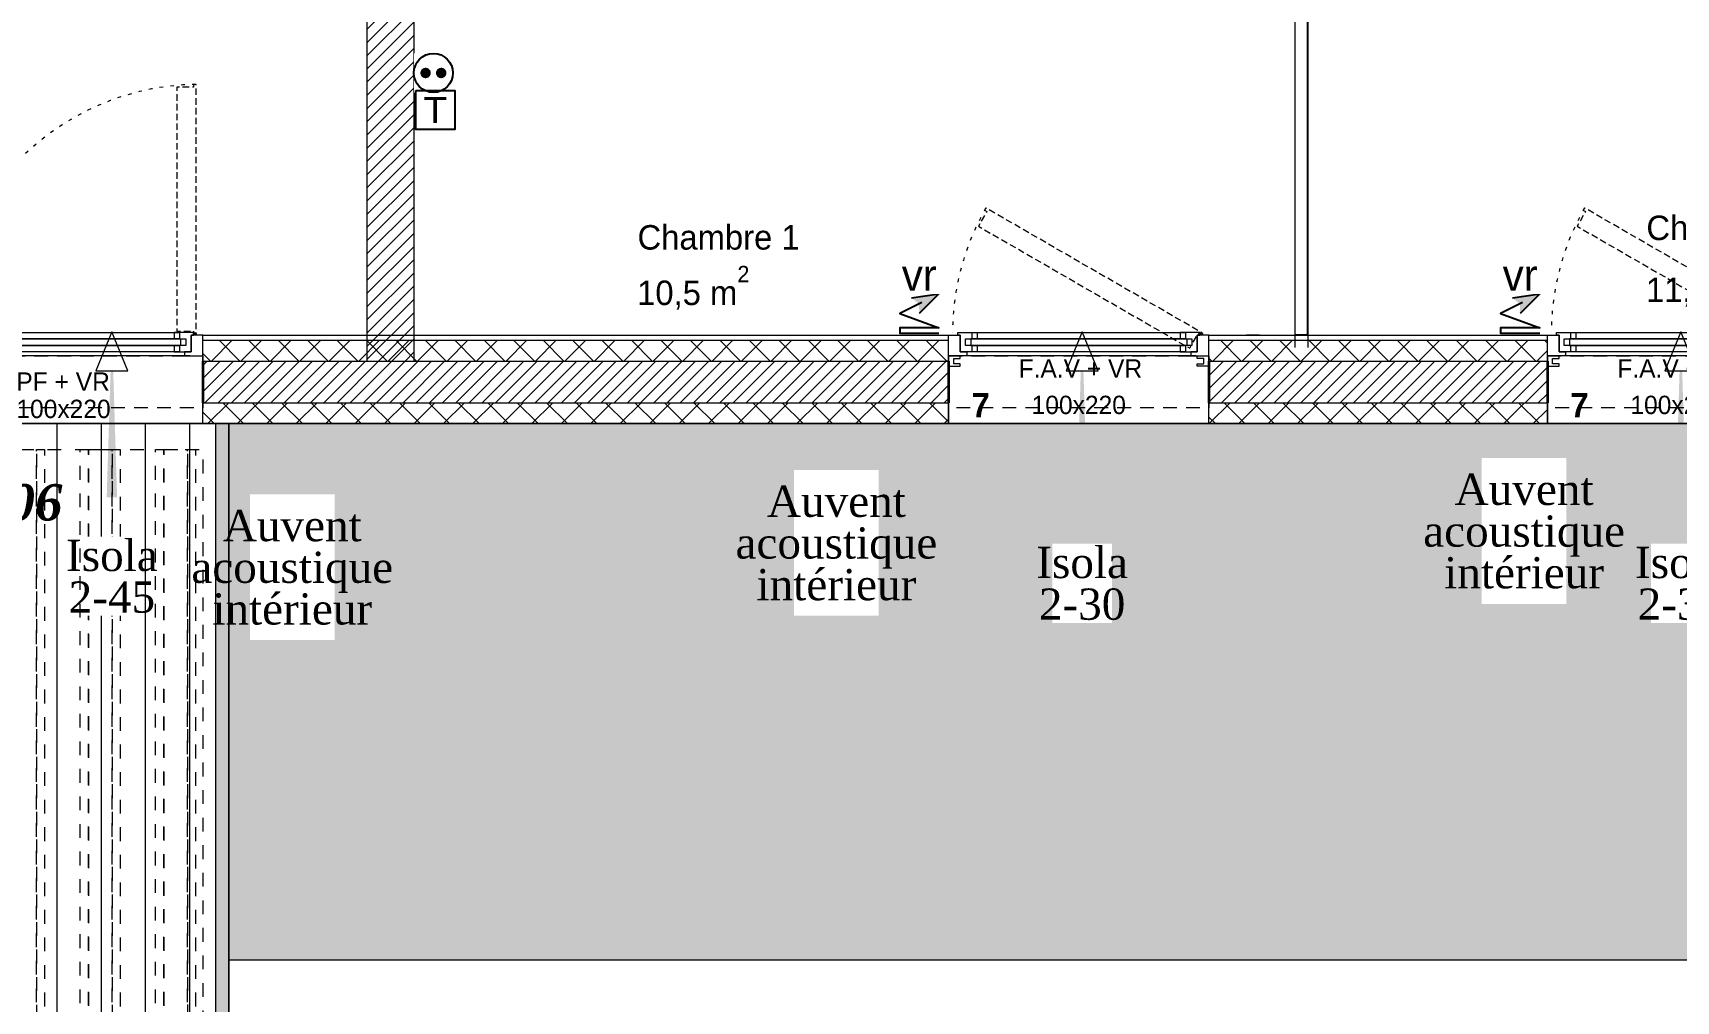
# Model space of a CAD drawing. Header units: centimetres. Extents: x 2738 to 7810, y 2495 to 5758.
# Drawn here: x 5057 to 5688, y 3296 to 3667 of the extents above; entities that cross this region are included whole.
import ezdxf

# ---------------------------------------------------------------- set-up
doc = ezdxf.new("R2010")
doc.units = ezdxf.units.CM
doc.header["$LTSCALE"] = 12.7
for name, pattern in [('Style de ligne -14', [0.295276, 0.19685, -0.098425]), ('Style de ligne -17', [0.694444, 0.41656, -0.277884]), ('Style de ligne -18', [0.328084, 0.109361, -0.218723]), ('VW-01', [0.83312, 0.41656, -0.41656])]:
    doc.linetypes.add(name, pattern=pattern)
for name, color, linetype, lineweight in [('B amÈnagement intÈrieur', 7, 'Continuous', 5), ('B aménagement intérieur', 7, 'Continuous', 5), ('B GÈnÈral', 7, 'Continuous', 5), ('B Général', 7, 'Continuous', 5), ('C ANNOTATIONS-prestations', 7, 'Continuous', 5), ('C ANNOTATIONS-texte', 7, 'Continuous', 5), ('C ANNOTATIONS-texte surfaces', 7, 'Continuous', 5), ('Général', 7, 'Continuous', 5), ('prlm-ELEC-CFA', 1, 'Continuous', 25), ('prlm-ELEC-CFO', 1, 'Continuous', 25)]:
    doc.layers.add(name, color=color, linetype=linetype, lineweight=lineweight)
doc.layers.add('prlm-EAU-EPEXT', color=7, linetype='Continuous', lineweight=18, true_color=0x4c8599)
doc.layers.add('prlm-VMC', color=93, linetype='Continuous')
doc.styles.add('Eurostile', font='')
doc.styles.add('Eurostile (bold)', font='')
doc.styles.add('prlm-elec-cfo', font='comic.ttf', dxfattribs={"height": 12})
doc.styles.add('prlm-vmc', font='pala.ttf', dxfattribs={"height": 14})
doc.styles.add('Times New Roman (bold italic)', font='timesbi.ttf')
doc.styles.get('Eurostile').set_extended_font_data('Eurostile')
doc.styles.get('Eurostile (bold)').set_extended_font_data('Eurostile', bold=True)
pattern_1 = [(45, (0, 0), (-5.656854, 5.656854), []), (135, (0, 0), (5.656854, 5.656854), [])]
pattern_2 = [(45, (0, 0), (2.4253472, -2.6458333), [])]
pattern_3 = [(45, (0, 0), (-5.656854, 5.656854), []), (135, (0, 0), (5.656854, 5.656854), [])]

# ---------------------------------------------------------------- blocks, each defined once
blk = doc.blocks.new('F 100x220 (all. vitrée fixe) + VR')
at = {"layer": 'B Général', "color": 7, "linetype": 'Continuous', "lineweight": 35}
for p, q in [((-50, 7), (-50, -9)), ((50, 7), (50, -9))]:
    blk.add_line(p, q, dxfattribs=at)
at = {"layer": 'B Général'}
blk.add_line((45, 9), (-45, 9), dxfattribs=at)
at = {"layer": 'B Général', "color": 7, "linetype": 'Style de ligne -14', "lineweight": 5, "flags": 128}
blk.add_lwpolyline([(-35.69, 65.82), (-36.19, 64.95), (-35.32, 64.45), (-38.57, 58.82), (42.63, 11.94), (45.88, 17.57), (46.75, 17.07), (47.25, 17.93)], close=True, dxfattribs=at)
at = {"layer": 'B Général', "lineweight": 5, "flags": 128}
for points in [[(-43, 10.5), (-43, 9), (-50, 9), (-50, 17), (-45.5, 17), (-45.5, 10.5)], [(-43.5, 15.5), (43.5, 15.5), (43.5, 13), (-43.5, 13)], [(-41, 18), (41, 18), (41, 15.5), (-41, 15.5)], [(-41, 13), (41, 13), (41, 10.5), (-41, 10.5)], [(43, 10.5), (43, 9), (50, 9), (50, 17), (45.5, 17), (45.5, 10.5)], [(-50, 9), (-50, 5), (-45.5, 5), (-45.5, 6), (-48, 6), (-48, 8), (-45.5, 8), (-45.5, 9)], [(50, 9), (50, 5), (45.5, 5), (45.5, 6), (48, 6), (48, 8), (45.5, 8), (45.5, 9)]]:
    blk.add_lwpolyline(points, close=True, dxfattribs=at)
at = {"layer": 'B Général', "color": 7, "linetype": 'Continuous', "lineweight": 5, "flags": 128}
for points in [[(-39, 15.5), (-41.5, 15.5), (-41.5, 13), (-39, 13), (-39, 10.5), (-45.5, 10.5), (-45.5, 17), (-46.5, 17), (-46.5, 18), (-39, 18)], [(39, 15.5), (41.5, 15.5), (41.5, 13), (39, 13), (39, 10.5), (45.5, 10.5), (45.5, 17), (46.5, 17), (46.5, 18), (39, 18)]]:
    blk.add_lwpolyline(points, close=True, dxfattribs=at)
at = {"layer": 'B Général', "color": 7, "linetype": 'Style de ligne -17', "lineweight": 5, "flags": 128}
blk.add_lwpolyline([(-50, 9), (50, 9), (50, -11), (-50, -11)], close=True, dxfattribs=at)
at = {"layer": 'B Général', "lineweight": 13, "flags": 128}
blk.add_lwpolyline([(-50, -9), (-50, -17), (50, -17), (50, -9)], dxfattribs=at)
at = {"layer": 'B Général'}
blk.add_circle((47, 17.5), 0.5, dxfattribs=at)
at = {"layer": 'B Général', "color": 7, "linetype": 'Style de ligne -18', "lineweight": 5}
blk.add_arc((49, 17.5), 97.5, 150.29382, 179.70618, dxfattribs=at)
at = {"layer": 'B Général', "color": 7, "insert": (-23.11, 7.7), "char_height": 7.059, "attachment_point": 1, "line_spacing_factor": 0.894142, "style": 'Eurostile'}
blk.add_mtext('F.A.V + VR', dxfattribs=at)
at = {"layer": 'C ANNOTATIONS-prestations', "insert": (-41.15, -5.19), "char_height": 9.41, "attachment_point": 1, "rotation": 360, "line_spacing_factor": 0.894142, "style": 'Eurostile (bold)'}
blk.add_mtext('7', dxfattribs=at)
at = {"layer": 'C ANNOTATIONS-prestations', "insert": (0, -6.3), "char_height": 7.059, "width": 100, "attachment_point": 2, "rotation": 360, "line_spacing_factor": 0.894142, "style": 'Eurostile'}
blk.add_mtext('100x220', dxfattribs=at)
blk = doc.blocks.new('PF 100.220 + VR')
at = {"layer": 'B Général', "color": 7, "linetype": 'Continuous', "lineweight": 13}
for p, q in [((-50, 7), (-50, 17)), ((50, 7), (50, 17))]:
    blk.add_line(p, q, dxfattribs=at)
at = {"layer": 'B Général', "color": 7, "linetype": 'Continuous', "lineweight": 35}
for p, q in [((-50, 7), (-50, -9)), ((50, 7), (50, -9))]:
    blk.add_line(p, q, dxfattribs=at)
at = {"layer": 'B Général'}
blk.add_line((45, 9), (-45, 9), dxfattribs=at)
at = {"layer": 'B Général', "color": 7, "linetype": 'Style de ligne -14', "lineweight": 5, "flags": 128}
blk.add_lwpolyline([(47.5, 113.27), (46.5, 113.27), (46.5, 112.27), (40, 112.27), (40, 18.5), (46.5, 18.5), (46.5, 17.5), (47.5, 17.5)], close=True, dxfattribs=at)
at = {"layer": 'B Général', "lineweight": 5, "flags": 128}
for points in [[(-43, 10.5), (-43, 9), (-50, 9), (-50, 17), (-45.5, 17), (-45.5, 10.5)], [(-43.5, 15.5), (43.5, 15.5), (43.5, 13), (-43.5, 13)], [(-41, 18), (41, 18), (41, 15.5), (-41, 15.5)], [(-41, 13), (41, 13), (41, 10.5), (-41, 10.5)], [(43, 10.5), (43, 9), (50, 9), (50, 17), (45.5, 17), (45.5, 10.5)]]:
    blk.add_lwpolyline(points, close=True, dxfattribs=at)
at = {"layer": 'B Général', "color": 7, "linetype": 'Continuous', "lineweight": 5, "flags": 128}
for points in [[(-39, 15.5), (-41.5, 15.5), (-41.5, 13), (-39, 13), (-39, 10.5), (-45.5, 10.5), (-45.5, 17), (-46.5, 17), (-46.5, 18), (-39, 18)], [(39, 15.5), (41.5, 15.5), (41.5, 13), (39, 13), (39, 10.5), (45.5, 10.5), (45.5, 17), (46.5, 17), (46.5, 18), (39, 18)]]:
    blk.add_lwpolyline(points, close=True, dxfattribs=at)
at = {"layer": 'B Général', "color": 7, "linetype": 'Style de ligne -17', "lineweight": 5, "flags": 128}
blk.add_lwpolyline([(-50, 9), (50, 9), (50, -11), (-50, -11)], close=True, dxfattribs=at)
at = {"layer": 'B Général', "lineweight": 13, "flags": 128}
blk.add_lwpolyline([(-50, -9), (-50, -17), (50, -17), (50, -9)], dxfattribs=at)
at = {"layer": 'B Général'}
blk.add_circle((47, 17.5), 0.5, dxfattribs=at)
at = {"layer": 'B Général', "color": 7, "linetype": 'Style de ligne -18', "lineweight": 5}
blk.add_arc((48.78, 15.78), 97.5, 90.89734, 179.2823, dxfattribs=at)
at = {"layer": 'B Général', "insert": (-21.61, 2.65), "char_height": 7.059, "attachment_point": 1, "rotation": 360, "line_spacing_factor": 0.894142, "style": 'Eurostile'}
blk.add_mtext('PF + VR', dxfattribs=at)
at = {"layer": 'C ANNOTATIONS-prestations', "attachment_point": 1, "rotation": 360, "line_spacing_factor": 0.894142}
for s, insert, char_height, style in [('1', (-41.14, -4.77), 9.41, 'Eurostile (bold)'), ('100x220', (-21.61, -7.83), 7.059, 'Eurostile')]:
    blk.add_mtext(s, dxfattribs=dict(at, insert=insert, char_height=char_height, style=style))
blk = doc.blocks.new('Groupe-26-1')
at = {"layer": 'C ANNOTATIONS-prestations', "linetype": 'VW-01', "flags": 128}
for points in [[(4932.96, 3517.39), (4932.96, 2568.4), (5131.96, 2568.4), (5131.96, 3517.39)], [(5121.96, 2578.4), (4942.96, 2578.4), (4942.96, 3507.39), (5121.96, 3507.39)], [(5049.1, 3507.39), (5058.09, 3507.39), (5058.09, 3282.65), (5049.1, 3282.65)], [(5058.09, 3507.39), (5061.15, 3507.39), (5061.15, 3282.65), (5058.09, 3282.65)], [(5074.88, 3507.39), (5078.12, 3507.39), (5078.12, 3282.65), (5074.88, 3282.65)], [(5078.12, 3507.39), (5087.11, 3507.39), (5087.11, 3282.65), (5078.12, 3282.65)], [(5087.11, 3507.39), (5090.17, 3507.39), (5090.17, 3282.65), (5087.11, 3282.65)], [(5103.81, 3507.39), (5107.05, 3507.39), (5107.05, 3282.65), (5103.81, 3282.65)], [(5107.05, 3507.39), (5116.05, 3507.39), (5116.05, 3282.65), (5107.05, 3282.65)], [(5116.05, 3507.39), (5119.11, 3507.39), (5119.11, 3282.65), (5116.05, 3282.65)]]:
    blk.add_lwpolyline(points, close=True, dxfattribs=at)
blk = doc.blocks.new('Groupe-27-1')
at = {"layer": 'prlm-EAU-EPEXT', "insert": (5000.53, 3494.13), "char_height": 13.989, "width": 86.1947, "attachment_point": 1, "line_spacing_factor": 1.004802, "style": 'Times New Roman (bold italic)'}
blk.add_mtext('EP A06', dxfattribs=at)
blk = doc.blocks.new('xi.PC')
at = {"color": 0, "lineweight": 5}
blk.add_wipeout([(-7.5, -7.5), (7.5, -7.5), (7.5, 7.5), (-7.5, 7.5)], dxfattribs=at).dxf.layer = 'prlm-ELEC-CFO'
at = {"layer": 'prlm-ELEC-CFO', "color": 0, "linetype": 'ByBlock', "lineweight": 5, "const_width": 2}
for points in [[(-4, 0, 1), (-2, 0, 1)], [(2, 0, 1), (4, 0, 1)]]:
    blk.add_lwpolyline(points, format="xyb", close=True, dxfattribs=at)
at = {"layer": 'prlm-ELEC-CFO', "color": 0, "linetype": 'ByBlock', "lineweight": -2}
blk.add_circle((0, 0), 7.5, dxfattribs=at)
blk = doc.blocks.new('xi.TEL')
at = {"layer": 'prlm-ELEC-CFA', "color": 0, "linetype": 'ByBlock', "lineweight": -2, "flags": 128}
blk.add_lwpolyline([(-7.5, 7.5), (7.5, 7.5), (7.5, -7.5), (-7.5, -7.5)], close=True, dxfattribs=at)
at = {"layer": 'prlm-ELEC-CFA', "color": 0, "linetype": 'ByBlock', "insert": (0, 0), "char_height": 10, "width": 11.36, "attachment_point": 5}
blk.add_mtext('{\\fVerdana|b0|i0|c0|p34;T}', dxfattribs=at)
blk = doc.blocks.new('xi.VR')
at = {"layer": 'prlm-ELEC-CFO', "lineweight": 5}
blk.add_hatch(color=0, dxfattribs=at).paths.add_polyline_path([(-3, 6), (-0.1, 3.7), (0, 0), (7.5, 7.5)])
at = {"layer": 'prlm-ELEC-CFO', "color": 0}
for points in [[(-3, 6), (7.5, 7.5), (0, 0)], [(0.95, 4.23), (-7.5, 0), (7.5, -5.5), (-7.5, -5.5), (-7.5, -7.5), (7.5, -7.5)]]:
    blk.add_lwpolyline(points, dxfattribs=at)
blk = doc.blocks.new('xi.EA')
at = {"layer": 'prlm-VMC', "color": 0, "linetype": 'ByBlock', "lineweight": 5, "flags": 128}
blk.add_lwpolyline([(-6.17, -15), (6.17, -15), (0, 0)], close=True, dxfattribs=at)
at = {"layer": 'prlm-VMC', "color": 0, "linetype": 'ByBlock', "lineweight": -2, "flags": 128}
blk.add_lwpolyline([(0, -15, 1, 4, 0), (0, -63.63, 1, 1, 0)], format="xyseb", dxfattribs=at)
at = {"layer": 'prlm-VMC', "color": 0, "linetype": 'ByBlock', "lineweight": 5}
blk.add_solid([(0, 0), (6.17, -15), (-6.17, -15), (0, 0)], dxfattribs=at)

msp = doc.modelspace()

# ---------------------------------------------------------------- hatches: boundary and pattern name
at = {"layer": 'B amÈnagement intÈrieur', "linetype": 'Continuous', "lineweight": 5, "true_color": 0x444444}
h = msp.add_hatch(dxfattribs=at)
h.set_pattern_fill('H_BARDAGE V 150', color=250, style=0, pattern_type=2)
h.set_pattern_definition([(90, (0, 0), (17, 0), [])])
h.paths.add_polyline_path([(5131.96, 3517.39), (4931.96, 3517.39), (4931.96, 2568.9), (5131.96, 2568.9)])
at = {"layer": 'B GÈnÈral', "linetype": 'Continuous', "lineweight": 5}
h = msp.add_hatch(dxfattribs=at)
h.set_pattern_fill('50_BETON', style=0, pattern_type=2)
h.set_pattern_definition(pattern_2)
h.paths.add_polyline_path([(5203.04, 3884.39), (5185.04, 3866.39), (5185.04, 3541.39), (5203.04, 3541.39)])
at = {"layer": 'B GÈnÈral', "linetype": 'Continuous', "lineweight": 5, "true_color": 0x808080}
h = msp.add_hatch(dxfattribs=at)
h.set_pattern_fill('02_ISOLANT', color=8, style=0, pattern_type=2)
h.set_pattern_definition(pattern_3)
h.paths.add_polyline_path([(5121.96, 3549.39), (5121.96, 3541.39), (5408.47, 3541.39), (5408.47, 3549.39)])
h = msp.add_hatch(dxfattribs=at)
h.set_pattern_fill('02_ISOLANT', color=8, style=0, pattern_type=2)
h.set_pattern_definition(pattern_1)
h.paths.add_polyline_path([(5508.47, 3549.39), (5508.47, 3541.39), (5638.48, 3541.39), (5638.48, 3549.39)])
at = {"layer": 'B GÈnÈral', "linetype": 'Continuous', "lineweight": 5}
h = msp.add_hatch(dxfattribs=at)
h.set_pattern_fill('50_BETON', style=0, pattern_type=2)
h.set_pattern_definition(pattern_2)
h.paths.add_polyline_path([(5121.96, 3541.39), (5121.96, 3525.39), (5408.47, 3525.39), (5408.47, 3541.39)])
h = msp.add_hatch(dxfattribs=at)
h.set_pattern_fill('50_BETON', style=0, pattern_type=2)
h.set_pattern_definition(pattern_2)
h.paths.add_polyline_path([(5508.47, 3541.39), (5508.47, 3525.39), (5638.48, 3525.39), (5638.48, 3541.39)])
at = {"layer": 'B GÈnÈral', "linetype": 'Continuous', "lineweight": 5, "true_color": 0x808080}
h = msp.add_hatch(dxfattribs=at)
h.set_pattern_fill('02_ISOLANT', color=8, style=0, pattern_type=2)
h.set_pattern_definition(pattern_3)
h.paths.add_polyline_path([(5121.96, 3525.39), (5121.96, 3517.39), (5408.47, 3517.39), (5408.47, 3525.39)])
h = msp.add_hatch(dxfattribs=at)
h.set_pattern_fill('02_ISOLANT', color=8, style=0, pattern_type=2)
h.set_pattern_definition(pattern_1)
h.paths.add_polyline_path([(5508.47, 3525.39), (5508.47, 3517.39), (5638.48, 3517.39), (5638.48, 3525.39)])
at = {"layer": 'B GÈnÈral', "linetype": 'Continuous', "lineweight": 0, "true_color": 0xdddddd}
msp.add_hatch(color=254, dxfattribs=at).paths.add_polyline_path([(4931.96, 2568.9), (4931.96, 2573.9), (5126.96, 2573.9), (5126.96, 3517.39), (5131.96, 3517.39), (5131.96, 2568.9)])
at = {"layer": 'B GÈnÈral', "linetype": 'Continuous', "lineweight": 0, "true_color": 0xeeeeee}
msp.add_hatch(color=7, dxfattribs=at).paths.add_polyline_path([(7638.48, 3311.39), (7638.48, 3517.39), (5131.96, 3517.39), (5131.96, 3311.39)])

# ---------------------------------------------------------------- linework, layer by layer
at = {"layer": 'B aménagement intérieur', "color": 7, "linetype": 'Continuous', "lineweight": 5, "flags": 128}
msp.add_lwpolyline([(5131.96, 3517.39), (4931.96, 3517.39), (4931.96, 2568.9), (5131.96, 2568.9)], close=True, dxfattribs=at)
at = {"layer": 'B Général', "color": 7, "linetype": 'Continuous', "lineweight": 5}
for p, q in [((5546.56, 3546.65), (5546.56, 3962.15)), ((5203.04, 3884.39), (5203.04, 3541.39)), ((5541.56, 3546.65), (5541.56, 3874.65)), ((5185.04, 3866.39), (5185.04, 3541.39)), ((5121.96, 3551.39), (5408.47, 3551.39)), ((5121.96, 3549.39), (5408.47, 3549.39)), ((5121.96, 3549.39), (5408.47, 3549.39)), ((5508.47, 3551.39), (5638.48, 3551.39)), ((5508.47, 3549.39), (5638.48, 3549.39)), ((5508.47, 3549.39), (5638.48, 3549.39)), ((5527.96, 3551.39), (5522.96, 3551.39)), ((5121.96, 3541.39), (5408.47, 3541.39)), ((5508.47, 3541.39), (5638.48, 3541.39)), ((5121.96, 3525.39), (5408.47, 3525.39)), ((5508.47, 3525.39), (5638.48, 3525.39)), ((5121.96, 3517.39), (5408.47, 3517.39)), ((5508.47, 3517.39), (5638.48, 3517.39))]:
    msp.add_line(p, q, dxfattribs=at)
at = {"layer": 'B Général', "color": 7, "linetype": 'Continuous', "lineweight": 18}
for p, q in [((5203.04, 3884.39), (5203.04, 3541.39)), ((5185.04, 3866.39), (5185.04, 3541.39)), ((5121.96, 3541.39), (5408.47, 3541.39)), ((5508.47, 3541.39), (5638.48, 3541.39)), ((5121.96, 3525.39), (5408.47, 3525.39)), ((5508.47, 3525.39), (5638.48, 3525.39))]:
    msp.add_line(p, q, dxfattribs=at)
at = {"layer": 'B Général', "color": 7, "linetype": 'Continuous', "lineweight": 13}
for p, q in [((5121.96, 3551.39), (5408.47, 3551.39)), ((5121.96, 3517.39), (5121.96, 3551.39)), ((5408.47, 3517.39), (5408.47, 3551.39)), ((5508.47, 3551.39), (5638.48, 3551.39)), ((5508.47, 3517.39), (5508.47, 3551.39)), ((5638.48, 3517.39), (5638.48, 3551.39)), ((5121.96, 3517.39), (5408.47, 3517.39)), ((5508.47, 3517.39), (5638.48, 3517.39))]:
    msp.add_line(p, q, dxfattribs=at)
at = {"layer": 'B Général'}
msp.add_lwpolyline([(5541.43, 3551.55), (5546.4, 3551.55), (5546.4, 3971.96), (5541.43, 3971.96)], close=True, dxfattribs=at)
at = {"layer": 'B Général', "color": 7, "linetype": 'Continuous', "lineweight": 5, "flags": 128}
for points in [[(4931.96, 2568.9), (4931.96, 2573.9), (5126.96, 2573.9), (5126.96, 3517.39), (5131.96, 3517.39), (5131.96, 2568.9)], [(7638.48, 3311.39), (7638.48, 3517.39), (5131.96, 3517.39), (5131.96, 3311.39)]]:
    msp.add_lwpolyline(points, close=True, dxfattribs=at)

# ---------------------------------------------------------------- block references
at = {"layer": 'B Général', "color": 7}
for name, p in [('PF 100.220 + VR', (5071.96, 3534.39)), ('F 100x220 (all. vitrée fixe) + VR', (5458.47, 3534.39)), ('F 100x220 (all. vitrée fixe) + VR', (5688.48, 3534.39))]:
    msp.add_blockref(name, p, dxfattribs=at)
at = {"layer": 'C ANNOTATIONS-prestations'}
msp.add_blockref('Groupe-26-1', (0, 0), dxfattribs=at)
at = {"layer": 'Général', "color": 7}
msp.add_blockref('Groupe-27-1', (0, 0), dxfattribs=at)
at = {"layer": 'prlm-ELEC-CFO'}
for p in [(5397.21, 3559.67), (5628.04, 3559.67)]:
    msp.add_blockref('xi.VR', p, dxfattribs=at)
at = {"layer": 'prlm-VMC'}
for p in [(5087.05, 3552.63), (5459.76, 3552.63), (5689.78, 3552.63)]:
    msp.add_blockref('xi.EA', p, dxfattribs=at)

# ---------------------------------------------------------------- texts
at = {"layer": 'C ANNOTATIONS-texte', "char_height": 9.412, "attachment_point": 8, "line_spacing_factor": 0.894142, "style": 'Eurostile'}
for s, insert in [('Chambre 1', (5320.1, 3584.09)), ('Chambre 2', (5707.65, 3587.74))]:
    msp.add_mtext(s, dxfattribs=dict(at, insert=insert))
at = {"layer": 'C ANNOTATIONS-texte surfaces', "char_height": 9.412, "attachment_point": 2, "line_spacing_factor": 0.894142, "style": 'Eurostile'}
for s, insert in [('10,5 m{\\H0.6667x;\\S2^ ;}', (5310.4, 3577.97)), ('11,6 m{\\H0.6667x;\\S2^ ;}', (5697.95, 3579.12))]:
    msp.add_mtext(s, dxfattribs=dict(at, insert=insert))

# ---------------------------------------------------------------- next in the draw order: block references
at = {"layer": 'prlm-ELEC-CFO'}
msp.add_blockref('xi.PC', (5210.56, 3652.06), dxfattribs=at)

# ---------------------------------------------------------------- next in the draw order: texts
at = {"layer": 'prlm-ELEC-CFO', "lineweight": 20, "char_height": 12, "attachment_point": 5, "line_spacing_factor": 0.8, "style": 'prlm-elec-cfo', "bg_fill": 3, "box_fill_scale": 1.1, "bg_fill_color": 256, "bg_fill_transparency": 0}
for insert in [(5397.21, 3574.39), (5628.04, 3574.39)]:
    msp.add_mtext('vr', dxfattribs=dict(at, insert=insert))
at = {"layer": 'prlm-VMC', "char_height": 12, "width": 20.51, "attachment_point": 5, "line_spacing_factor": 0.8, "style": 'prlm-vmc', "bg_fill": 2}
for insert in [(5629.55, 3476.03), (5365.37, 3471.46), (5156.33, 3462.12)]:
    msp.add_mtext('Auvent acoustique intérieur', dxfattribs=dict(at, insert=insert))
at = {"layer": 'prlm-VMC', "char_height": 12, "width": 20.51, "attachment_point": 5, "line_spacing_factor": 0.8, "style": 'prlm-vmc', "bg_fill": 3, "box_fill_scale": 1.1, "bg_fill_color": 256, "bg_fill_transparency": 0}
for s, insert in [('Isola\\P2-45', (5087.05, 3458.67)), ('Isola\\P2-30', (5459.76, 3455.96)), ('Isola\\P2-30', (5689.78, 3455.96))]:
    msp.add_mtext(s, dxfattribs=dict(at, insert=insert))

# ---------------------------------------------------------------- next in the draw order: block references
at = {"layer": 'prlm-ELEC-CFA'}
msp.add_blockref('xi.TEL', (5211.25, 3637.88), dxfattribs=at)

doc.saveas('drawing.dxf')
